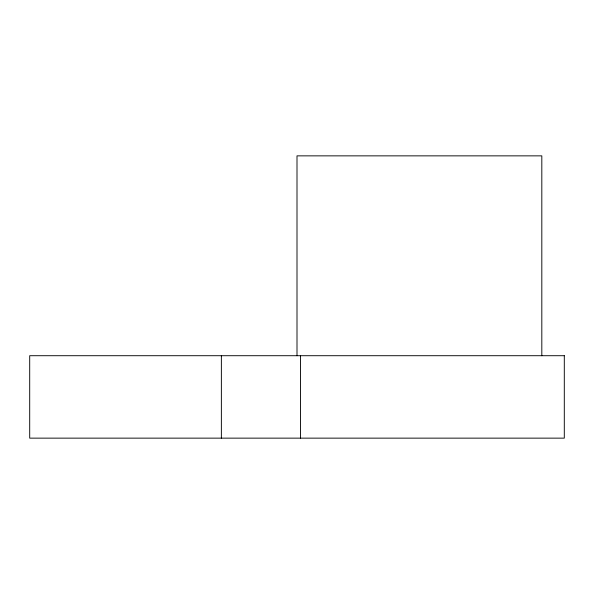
<?xml version="1.0" encoding="UTF-8"?>
<svg xmlns="http://www.w3.org/2000/svg" width="594" height="594" viewBox="0 0 594 594"><rect width="100%" height="100%" fill="white"/><g stroke="black" fill="none" stroke-linecap="round" stroke-linejoin="round"><path stroke-width="0.89" d="M541.817 355.709L541.817 155.858L297 155.858L297 355.709M300.527 355.709L300.527 438.142M221.369 355.709L221.369 438.142M564.3 355.709L29.7 355.709L29.7 438.142L564.3 438.142L564.3 355.709"/></g></svg>
